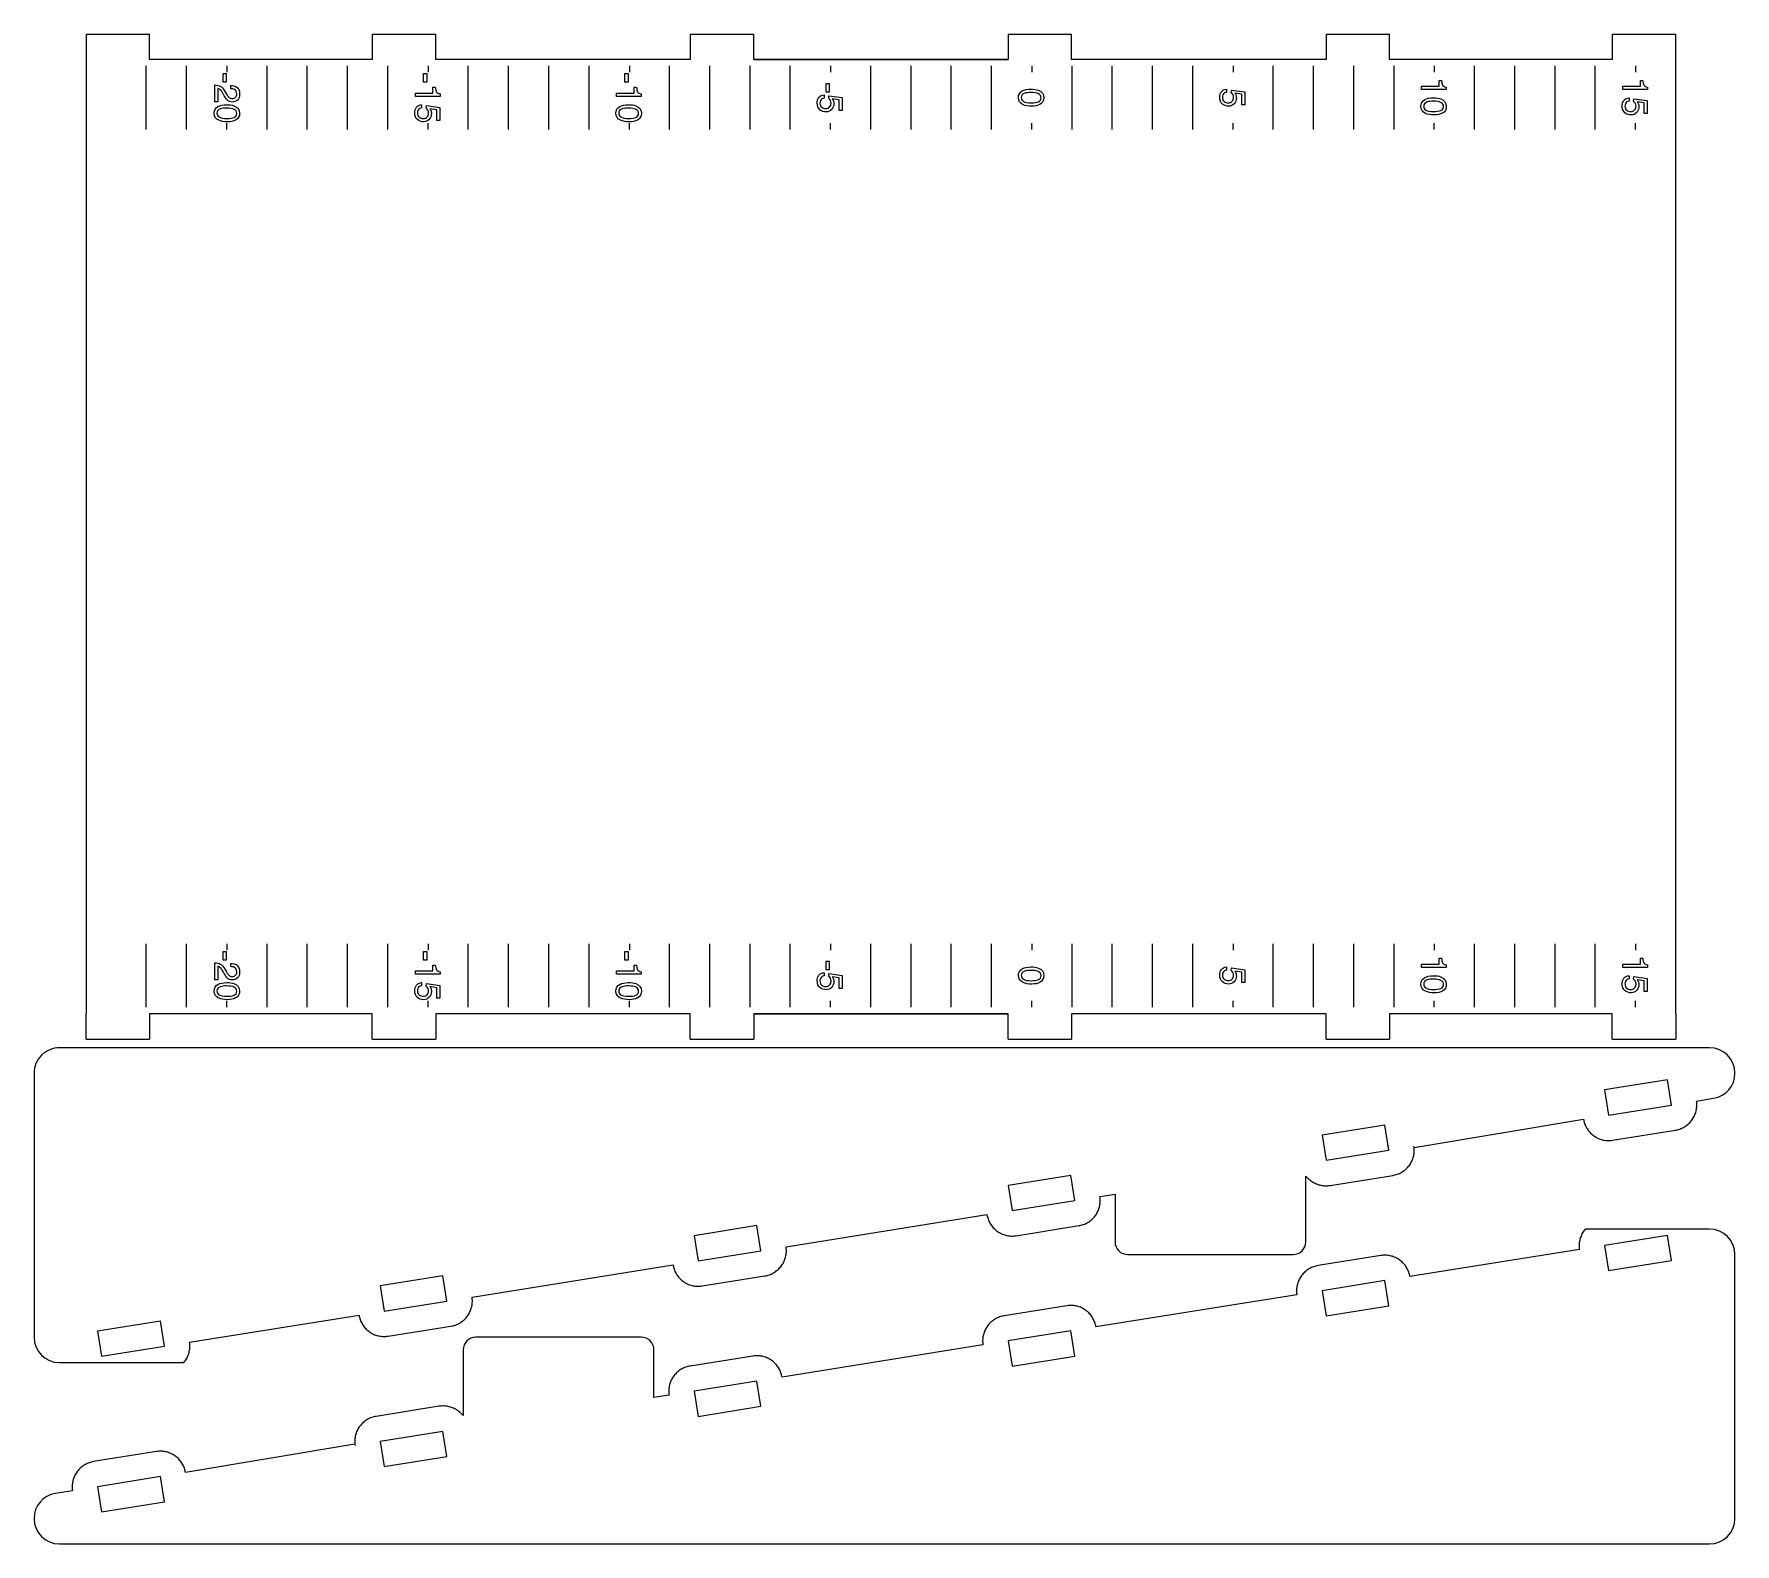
# Model space of a CAD drawing. Header units: millimetres. Extents: x 2 to 269, y 7 to 244.
import ezdxf

# ---------------------------------------------------------------- set-up
doc = ezdxf.new("R2010")
doc.units = ezdxf.units.MM
doc.layers.add('cut', color=1, linetype='Continuous', true_color=0xff0000)
doc.layers.add('score', color=3, linetype='Continuous', true_color=0x00ff00)

# ---------------------------------------------------------------- blocks, each defined once
blk = doc.blocks.new('scale')
at = {"layer": 'score', "color": 2, "true_color": 0xffff00, "flags": 128}
for points in [[(5, 101.27), (-5, 101.27)], [(-5, 94.94), (-4, 94.94)], [(5, 94.94), (4, 94.94)], [(5, 88.61), (-5, 88.61)], [(5, 82.28), (-5, 82.28)], [(5, 75.95), (-5, 75.95)], [(5, 69.62), (-5, 69.62)], [(-5, 63.29), (-4, 63.29)], [(5, 63.29), (4, 63.29)], [(5, 56.97), (-5, 56.97)], [(5, 50.64), (-5, 50.64)], [(5, 44.31), (-5, 44.31)], [(5, 37.98), (-5, 37.98)], [(-5, 31.65), (-4, 31.65)], [(5, 31.65), (4, 31.65)], [(5, 25.32), (-5, 25.32)], [(5, 18.99), (-5, 18.99)], [(5, 12.66), (-5, 12.66)], [(5, 6.33), (-5, 6.33)], [(-5, 0), (-4, 0)], [(5, 0), (4, 0)], [(5, -6.33), (-5, -6.33)], [(5, -12.66), (-5, -12.66)], [(5, -18.99), (-5, -18.99)], [(5, -25.32), (-5, -25.32)], [(-5, -31.65), (-4, -31.65)], [(5, -31.65), (4, -31.65)], [(5, -37.98), (-5, -37.98)], [(5, -44.31), (-5, -44.31)], [(5, -50.64), (-5, -50.64)], [(5, -56.97), (-5, -56.97)], [(-5, -63.29), (-4, -63.29)], [(5, -63.29), (4, -63.29)], [(5, -69.62), (-5, -69.62)], [(5, -75.95), (-5, -75.95)], [(5, -82.28), (-5, -82.28)], [(5, -88.61), (-5, -88.61)], [(-5, -94.94), (-4, -94.94)], [(5, -94.94), (4, -94.94)], [(5, -101.27), (-5, -101.27)], [(5, -107.6), (-5, -107.6)], [(5, -113.93), (-5, -113.93)], [(5, -120.26), (-5, -120.26)], [(-5, -126.59), (-4, -126.59)], [(5, -126.59), (4, -126.59)], [(5, -132.92), (-5, -132.92)], [(5, -139.25), (-5, -139.25)]]:
    blk.add_lwpolyline(points, dxfattribs=at)
at = {"layer": 'score', "color": 5, "true_color": 0x0000ff, "flags": 128}
for points in [[(-1.66, 96.83), (-1.28, 96.83), (-1.28, 92.94), (-1.8, 92.94), (-1.8, 95.7), (-2.72, 95.7), (-2.72, 96.08)], [(0.6, 94.65), (0.17, 94.68), (0.47, 96.78), (2.5, 96.78), (2.5, 96.3), (0.84, 96.3), (0.67, 95.22)], [(0.03, 93.94), (0.54, 93.94)], [(-1.66, 65.18), (-1.28, 65.18), (-1.28, 61.29), (-1.8, 61.29), (-1.8, 64.06), (-2.72, 64.06), (-2.72, 64.43)], [(-0.78, 31.36), (-1.2, 31.38), (-0.9, 33.48), (1.12, 33.48), (1.12, 33.01), (-0.54, 33.01), (-0.7, 31.92)], [(-1.34, 30.64), (-0.83, 30.64)], [(0.13, -31.94), (-0.3, -31.91), (0, -29.81), (2.02, -29.81), (2.02, -30.29), (0.37, -30.29), (0.2, -31.37)], [(-0.44, -32.65), (0.07, -32.65)], [(-0.58, -61.41), (-0.2, -61.41), (-0.2, -65.29), (-0.72, -65.29), (-0.72, -62.53), (-1.64, -62.53), (-1.64, -62.16)], [(-0.58, -93.06), (-0.2, -93.06), (-0.2, -96.94), (-0.72, -96.94), (-0.72, -94.18), (-1.64, -94.18), (-1.64, -93.81)], [(1.68, -95.23), (1.25, -95.21), (1.55, -93.11), (3.57, -93.11), (3.57, -93.58), (1.92, -93.58), (1.75, -94.67)], [(1.11, -95.95), (1.62, -95.95)], [(-1.45, -128.02), (0.68, -128.02), (0.68, -128.48), (-2, -128.48)], [(-1.4, -125.97), (-1.9, -125.97)], [(-1.08, -126.93), (-0.56, -126.63)], [(-0.31, -127.01), (-0.69, -127.21)]]:
    blk.add_lwpolyline(points, dxfattribs=at)
for points in [[(-0.88, -31.84), (-0.88, -32.35), (-2.24, -32.35), (-2.24, -31.84)], [(-2.43, -63.49), (-2.43, -63.99), (-3.8, -63.99), (-3.8, -63.49)], [(-2.43, -95.14), (-2.43, -95.64), (-3.8, -95.64), (-3.8, -95.14)], [(-2.43, -126.68), (-2.43, -127.18), (-3.8, -127.18), (-3.8, -126.68)]]:
    blk.add_lwpolyline(points, close=True, dxfattribs=at)
at = {"layer": 'score', "color": 5, "true_color": 0x0000ff}
for points in [[(-1.98, 96.25), (-1.84, 96.33), (-1.73, 96.52), (-1.66, 96.83)], [(-2.72, 96.08), (-2.36, 96.11), (-2.12, 96.17), (-1.98, 96.25)], [(0.44, 93.11), (0.2, 93.29), (0.06, 93.57), (0.03, 93.94)], [(0.54, 93.94), (0.57, 93.66), (0.7, 93.46), (0.93, 93.36)], [(0.91, 94.92), (0.79, 94.86), (0.68, 94.77), (0.6, 94.65)], [(0.67, 95.22), (0.76, 95.29), (0.85, 95.34), (0.93, 95.37)], [(1.34, 95.02), (1.17, 95.02), (1.03, 94.99), (0.91, 94.92)], [(0.93, 95.37), (1.07, 95.43), (1.24, 95.46), (1.43, 95.46)], [(1.94, 94.8), (1.77, 94.95), (1.57, 95.02), (1.34, 95.02)], [(1.43, 95.46), (1.79, 95.46), (2.09, 95.35), (2.34, 95.12)], [(2.19, 94.17), (2.19, 94.44), (2.1, 94.65), (1.94, 94.8)], [(1.98, 93.55), (2.12, 93.74), (2.19, 93.94), (2.19, 94.17)], [(2.34, 95.12), (2.59, 94.89), (2.72, 94.6), (2.72, 94.24)], [(2.72, 94.24), (2.72, 93.87), (2.6, 93.55), (2.37, 93.27)], [(1.28, 92.84), (0.97, 92.84), (0.69, 92.93), (0.44, 93.11)], [(0.93, 93.36), (1.05, 93.3), (1.18, 93.27), (1.33, 93.27)], [(2.37, 93.27), (2.15, 92.99), (1.78, 92.84), (1.28, 92.84)], [(1.33, 93.27), (1.62, 93.27), (1.84, 93.37), (1.98, 93.55)], [(-2.72, 64.43), (-2.36, 64.47), (-2.12, 64.52), (-1.98, 64.6)], [(-1.98, 64.6), (-1.84, 64.69), (-1.73, 64.88), (-1.66, 65.18)], [(0.03, 63.17), (0.03, 63.61), (0.08, 63.99), (0.2, 64.31)], [(0.2, 64.31), (0.41, 64.9), (0.8, 65.19), (1.36, 65.19)], [(0.76, 64.35), (0.62, 64.07), (0.56, 63.67), (0.56, 63.15)], [(1.39, 64.75), (1.1, 64.75), (0.89, 64.62), (0.76, 64.35)], [(1.36, 65.19), (1.86, 65.19), (2.23, 64.99), (2.45, 64.57)], [(2.02, 64.32), (1.92, 64.61), (1.7, 64.75), (1.39, 64.75)], [(2.19, 63.23), (2.19, 63.67), (2.13, 64.04), (2.02, 64.32)], [(2.45, 64.57), (2.63, 64.25), (2.72, 63.81), (2.72, 63.25)], [(0.31, 61.8), (0.12, 62.14), (0.03, 62.59), (0.03, 63.17)], [(1.36, 61.19), (0.89, 61.19), (0.54, 61.39), (0.31, 61.8)], [(0.56, 63.15), (0.56, 62.75), (0.6, 62.43), (0.68, 62.19)], [(0.68, 62.19), (0.82, 61.82), (1.04, 61.64), (1.35, 61.64)], [(1.35, 61.64), (1.61, 61.64), (1.81, 61.75), (1.96, 61.97)], [(2.48, 61.93), (2.25, 61.44), (1.88, 61.19), (1.36, 61.19)], [(1.96, 61.97), (2.11, 62.2), (2.19, 62.62), (2.19, 63.23)], [(2.72, 63.25), (2.72, 62.72), (2.64, 62.28), (2.48, 61.93)], [(-0.44, 32.08), (-0.3, 32.14), (-0.13, 32.17), (0.06, 32.17)], [(0.06, 32.17), (0.42, 32.17), (0.72, 32.05), (0.97, 31.82)], [(-0.93, 29.82), (-1.18, 30), (-1.31, 30.27), (-1.34, 30.64)], [(-0.09, 29.55), (-0.41, 29.55), (-0.69, 29.64), (-0.93, 29.82)], [(-0.83, 30.64), (-0.8, 30.36), (-0.67, 30.17), (-0.44, 30.06)], [(-0.47, 31.63), (-0.59, 31.56), (-0.69, 31.47), (-0.78, 31.36)], [(-0.7, 31.92), (-0.61, 31.99), (-0.53, 32.04), (-0.44, 32.08)], [(-0.03, 31.73), (-0.2, 31.73), (-0.35, 31.7), (-0.47, 31.63)], [(-0.44, 30.06), (-0.33, 30.01), (-0.19, 29.98), (-0.04, 29.98)], [(1, 29.97), (0.77, 29.69), (0.41, 29.55), (-0.09, 29.55)], [(-0.04, 29.98), (0.25, 29.98), (0.46, 30.07), (0.6, 30.26)], [(0.57, 31.5), (0.4, 31.65), (0.2, 31.73), (-0.03, 31.73)], [(0.81, 30.87), (0.81, 31.15), (0.73, 31.36), (0.57, 31.5)], [(0.6, 30.26), (0.74, 30.44), (0.81, 30.65), (0.81, 30.87)], [(0.97, 31.82), (1.22, 31.59), (1.34, 31.3), (1.34, 30.95)], [(1.34, 30.95), (1.34, 30.58), (1.23, 30.25), (1, 29.97)], [(-1.35, -0.13), (-1.35, 0.31), (-1.29, 0.69), (-1.17, 1.01)], [(-1.17, 1.01), (-0.96, 1.6), (-0.57, 1.9), (-0.01, 1.9)], [(-0.61, 1.05), (-0.75, 0.78), (-0.81, 0.38), (-0.81, -0.15)], [(0.02, 1.46), (-0.27, 1.46), (-0.48, 1.32), (-0.61, 1.05)], [(-0.01, 1.9), (0.49, 1.9), (0.86, 1.69), (1.08, 1.28)], [(0.65, 1.03), (0.54, 1.32), (0.33, 1.46), (0.02, 1.46)], [(0.82, -0.06), (0.82, 0.38), (0.76, 0.74), (0.65, 1.03)], [(1.08, 1.28), (1.26, 0.95), (1.35, 0.51), (1.35, -0.04)], [(-1.06, -1.5), (-1.25, -1.16), (-1.35, -0.7), (-1.35, -0.13)], [(-0.01, -2.11), (-0.48, -2.11), (-0.83, -1.9), (-1.06, -1.5)], [(-0.81, -0.15), (-0.81, -0.55), (-0.77, -0.87), (-0.69, -1.11)], [(-0.69, -1.11), (-0.56, -1.48), (-0.33, -1.66), (-0.02, -1.66)], [(-0.02, -1.66), (0.24, -1.66), (0.44, -1.55), (0.59, -1.32)], [(1.11, -1.36), (0.88, -1.86), (0.51, -2.11), (-0.01, -2.11)], [(0.59, -1.32), (0.74, -1.1), (0.82, -0.68), (0.82, -0.06)], [(1.35, -0.04), (1.35, -0.57), (1.27, -1.01), (1.11, -1.36)], [(0.44, -31.67), (0.31, -31.73), (0.21, -31.82), (0.13, -31.94)], [(0.2, -31.37), (0.29, -31.3), (0.38, -31.25), (0.46, -31.22)], [(0.87, -31.57), (0.7, -31.57), (0.56, -31.6), (0.44, -31.67)], [(0.46, -31.22), (0.6, -31.16), (0.77, -31.13), (0.96, -31.13)], [(1.47, -31.79), (1.3, -31.64), (1.1, -31.57), (0.87, -31.57)], [(0.96, -31.13), (1.32, -31.13), (1.62, -31.24), (1.87, -31.47)], [(1.72, -32.42), (1.72, -32.15), (1.63, -31.94), (1.47, -31.79)], [(1.87, -31.47), (2.12, -31.7), (2.24, -31.99), (2.24, -32.35)], [(-0.03, -33.48), (-0.27, -33.3), (-0.41, -33.02), (-0.44, -32.65)], [(0.81, -33.75), (0.5, -33.75), (0.21, -33.66), (-0.03, -33.48)], [(0.07, -32.65), (0.1, -32.93), (0.23, -33.13), (0.46, -33.23)], [(0.46, -33.23), (0.57, -33.29), (0.71, -33.32), (0.86, -33.32)], [(1.9, -33.32), (1.68, -33.6), (1.31, -33.75), (0.81, -33.75)], [(0.86, -33.32), (1.15, -33.32), (1.37, -33.22), (1.51, -33.04)], [(1.51, -33.04), (1.65, -32.85), (1.72, -32.65), (1.72, -32.42)], [(2.24, -32.35), (2.24, -32.72), (2.13, -33.04), (1.9, -33.32)], [(-0.9, -61.99), (-0.76, -61.9), (-0.65, -61.71), (-0.58, -61.41)], [(1.28, -62.28), (1.49, -61.69), (1.88, -61.4), (2.44, -61.4)], [(2.44, -61.4), (2.94, -61.4), (3.31, -61.6), (3.53, -62.02)], [(-1.64, -62.16), (-1.28, -62.12), (-1.04, -62.07), (-0.9, -61.99)], [(1.11, -63.42), (1.11, -62.98), (1.16, -62.6), (1.28, -62.28)], [(1.39, -64.79), (1.2, -64.45), (1.11, -64), (1.11, -63.42)], [(1.84, -62.24), (1.7, -62.52), (1.64, -62.92), (1.64, -63.44)], [(1.64, -63.44), (1.64, -63.84), (1.68, -64.16), (1.76, -64.4)], [(2.47, -61.84), (2.18, -61.84), (1.97, -61.97), (1.84, -62.24)], [(3.1, -62.27), (2.99, -61.98), (2.78, -61.84), (2.47, -61.84)], [(3.04, -64.62), (3.19, -64.39), (3.27, -63.97), (3.27, -63.36)], [(3.27, -63.36), (3.27, -62.92), (3.21, -62.55), (3.1, -62.27)], [(3.53, -62.02), (3.71, -62.34), (3.8, -62.78), (3.8, -63.34)], [(3.8, -63.34), (3.8, -63.87), (3.72, -64.31), (3.56, -64.66)], [(2.44, -65.4), (1.97, -65.4), (1.62, -65.2), (1.39, -64.79)], [(1.76, -64.4), (1.89, -64.77), (2.12, -64.95), (2.43, -64.95)], [(2.43, -64.95), (2.69, -64.95), (2.89, -64.84), (3.04, -64.62)], [(3.56, -64.66), (3.33, -65.15), (2.96, -65.4), (2.44, -65.4)], [(-0.9, -93.63), (-0.76, -93.55), (-0.65, -93.36), (-0.58, -93.06)], [(-1.64, -93.81), (-1.28, -93.77), (-1.04, -93.71), (-0.9, -93.63)], [(1.52, -96.77), (1.28, -96.59), (1.14, -96.32), (1.11, -95.95)], [(1.62, -95.95), (1.65, -96.23), (1.78, -96.42), (2.01, -96.53)], [(1.99, -94.96), (1.87, -95.03), (1.76, -95.12), (1.68, -95.23)], [(1.75, -94.67), (1.84, -94.6), (1.93, -94.55), (2.01, -94.51)], [(2.42, -94.86), (2.25, -94.86), (2.11, -94.89), (1.99, -94.96)], [(2.01, -94.51), (2.15, -94.45), (2.32, -94.42), (2.51, -94.42)], [(3.02, -95.09), (2.85, -94.94), (2.65, -94.86), (2.42, -94.86)], [(2.51, -94.42), (2.87, -94.42), (3.17, -94.54), (3.42, -94.77)], [(3.27, -95.72), (3.27, -95.44), (3.18, -95.23), (3.02, -95.09)], [(3.06, -96.33), (3.2, -96.15), (3.27, -95.94), (3.27, -95.72)], [(3.42, -94.77), (3.67, -95), (3.8, -95.29), (3.8, -95.64)], [(3.8, -95.64), (3.8, -96.01), (3.68, -96.34), (3.45, -96.62)], [(2.36, -97.04), (2.05, -97.04), (1.76, -96.95), (1.52, -96.77)], [(2.01, -96.53), (2.13, -96.58), (2.26, -96.61), (2.41, -96.61)], [(3.45, -96.62), (3.23, -96.9), (2.86, -97.04), (2.36, -97.04)], [(2.41, -96.61), (2.7, -96.61), (2.92, -96.52), (3.06, -96.33)], [(-1.9, -125.97), (-1.9, -125.63), (-1.83, -125.35), (-1.71, -125.14)], [(-1.71, -125.14), (-1.5, -124.76), (-1.13, -124.57), (-0.59, -124.57)], [(-1.29, -125.4), (-1.36, -125.54), (-1.39, -125.72), (-1.4, -125.97)], [(-0.59, -125.02), (-0.93, -125.02), (-1.16, -125.15), (-1.29, -125.4)], [(-0.59, -124.57), (-0.14, -124.57), (0.18, -124.69), (0.39, -124.93)], [(-0.05, -125.22), (-0.18, -125.09), (-0.36, -125.02), (-0.59, -125.02)], [(0.16, -125.76), (0.16, -125.53), (0.09, -125.35), (-0.05, -125.22)], [(0.39, -124.93), (0.6, -125.17), (0.7, -125.44), (0.7, -125.74)], [(1.11, -126.61), (1.11, -126.17), (1.16, -125.79), (1.28, -125.47)], [(1.28, -125.47), (1.49, -124.88), (1.88, -124.58), (2.44, -124.58)], [(1.84, -125.43), (1.7, -125.7), (1.64, -126.1), (1.64, -126.63)], [(2.47, -125.02), (2.18, -125.02), (1.97, -125.16), (1.84, -125.43)], [(2.44, -124.58), (2.94, -124.58), (3.31, -124.79), (3.53, -125.21)], [(3.1, -125.45), (2.99, -125.17), (2.78, -125.02), (2.47, -125.02)], [(3.27, -126.55), (3.27, -126.1), (3.21, -125.74), (3.1, -125.45)], [(3.53, -125.21), (3.71, -125.53), (3.8, -125.97), (3.8, -126.53)], [(-2, -128.48), (-1.98, -128.15), (-1.91, -127.85), (-1.79, -127.61)], [(-1.79, -127.61), (-1.67, -127.36), (-1.43, -127.13), (-1.08, -126.93)], [(-1.11, -127.49), (-1.29, -127.65), (-1.4, -127.83), (-1.45, -128.02)], [(-0.69, -127.21), (-0.86, -127.31), (-1, -127.4), (-1.11, -127.49)], [(-0.56, -126.63), (-0.32, -126.49), (-0.16, -126.37), (-0.07, -126.28)], [(0.37, -126.54), (0.24, -126.67), (0.02, -126.82), (-0.31, -127.01)], [(-0.07, -126.28), (0.08, -126.13), (0.16, -125.95), (0.16, -125.76)], [(0.7, -125.74), (0.7, -126.05), (0.59, -126.32), (0.37, -126.54)], [(1.39, -127.98), (1.2, -127.64), (1.11, -127.18), (1.11, -126.61)], [(2.44, -128.59), (1.97, -128.59), (1.62, -128.39), (1.39, -127.98)], [(1.64, -126.63), (1.64, -127.03), (1.68, -127.35), (1.76, -127.59)], [(1.76, -127.59), (1.89, -127.96), (2.12, -128.14), (2.43, -128.14)], [(2.43, -128.14), (2.69, -128.14), (2.89, -128.03), (3.04, -127.8)], [(3.56, -127.84), (3.33, -128.34), (2.96, -128.59), (2.44, -128.59)], [(3.04, -127.8), (3.19, -127.58), (3.27, -127.16), (3.27, -126.55)], [(3.8, -126.53), (3.8, -127.06), (3.72, -127.5), (3.56, -127.84)]]:
    blk.add_open_spline(points, degree=3, dxfattribs=at)
blk = doc.blocks.new('side piece')
at = {"layer": 'cut', "color": 1, "true_color": 0xff0000}
for p, q in [((243.04, 53.55), (243.01, 53.38)), ((243.07, 53.73), (243.04, 53.55)), ((243.11, 53.9), (243.07, 53.73)), ((243.16, 54.08), (243.11, 53.9)), ((243.21, 54.25), (243.16, 54.08)), ((243.28, 54.41), (243.21, 54.25)), ((243.35, 54.58), (243.28, 54.41)), ((243.42, 54.74), (243.35, 54.58)), ((243.51, 54.9), (243.42, 54.74)), ((243.6, 55.05), (243.51, 54.9)), ((243.7, 55.2), (243.6, 55.05)), ((243.81, 55.34), (243.7, 55.2)), ((243.92, 55.48), (243.81, 55.34)), ((243.93, 55.5), (243.92, 55.48)), ((263.49, 55.5), (243.93, 55.5)), ((211.79, 51.34), (201.92, 49.76)), ((211.99, 51.36), (211.79, 51.34)), ((212.17, 51.38), (211.99, 51.36)), ((212.35, 51.39), (212.17, 51.38)), ((212.53, 51.39), (212.35, 51.39)), ((212.71, 51.38), (212.53, 51.39)), ((212.89, 51.36), (212.71, 51.38)), ((213.06, 51.34), (212.89, 51.36)), ((213.24, 51.3), (213.06, 51.34)), ((213.41, 51.26), (213.24, 51.3)), ((213.58, 51.22), (213.41, 51.26)), ((213.75, 51.16), (213.58, 51.22)), ((213.92, 51.1), (213.75, 51.16)), ((214.09, 51.03), (213.92, 51.1)), ((214.25, 50.95), (214.09, 51.03)), ((214.4, 50.86), (214.25, 50.95)), ((214.56, 50.77), (214.4, 50.86)), ((243.04, 52.29), (216.38, 48.02)), ((243, 53.2), (242.99, 53.02)), ((242.99, 53.02), (242.99, 52.84)), ((242.99, 52.84), (242.99, 52.66)), ((242.99, 52.66), (243.01, 52.48)), ((243.01, 53.38), (243, 53.2)), ((243.01, 52.48), (243.04, 52.29)), ((267.49, 10), (267.49, 51.5)), ((199.37, 48.23), (199.27, 48.09)), ((199.48, 48.37), (199.37, 48.23)), ((199.6, 48.51), (199.48, 48.37)), ((199.72, 48.64), (199.6, 48.51)), ((199.85, 48.76), (199.72, 48.64)), ((199.99, 48.88), (199.85, 48.76)), ((200.13, 48.99), (199.99, 48.88)), ((200.27, 49.1), (200.13, 48.99)), ((200.42, 49.19), (200.27, 49.1)), ((200.58, 49.29), (200.42, 49.19)), ((200.73, 49.37), (200.58, 49.29)), ((200.89, 49.45), (200.73, 49.37)), ((201.06, 49.52), (200.89, 49.45)), ((201.23, 49.58), (201.06, 49.52)), ((201.4, 49.64), (201.23, 49.58)), ((201.57, 49.69), (201.4, 49.64)), ((201.74, 49.73), (201.57, 49.69)), ((201.92, 49.76), (201.74, 49.73)), ((214.71, 50.67), (214.56, 50.77)), ((214.85, 50.57), (214.71, 50.67)), ((214.99, 50.46), (214.85, 50.57)), ((215.13, 50.34), (214.99, 50.46)), ((215.26, 50.21), (215.13, 50.34)), ((215.38, 50.09), (215.26, 50.21)), ((215.5, 49.95), (215.38, 50.09)), ((215.61, 49.81), (215.5, 49.95)), ((215.71, 49.67), (215.61, 49.81)), ((215.81, 49.52), (215.71, 49.67)), ((215.9, 49.36), (215.81, 49.52)), ((215.99, 49.21), (215.9, 49.36)), ((216.07, 49.04), (215.99, 49.21)), ((216.14, 48.88), (216.07, 49.04)), ((216.2, 48.71), (216.14, 48.88)), ((216.26, 48.54), (216.2, 48.71)), ((216.3, 48.37), (216.26, 48.54)), ((216.34, 48.2), (216.3, 48.37)), ((216.38, 48.02), (216.34, 48.2)), ((198.56, 46.09), (198.55, 45.91)), ((198.55, 45.91), (198.55, 45.73)), ((198.55, 45.73), (198.56, 45.55)), ((198.58, 46.27), (198.56, 46.09)), ((198.56, 45.55), (198.57, 45.38)), ((198.6, 46.45), (198.58, 46.27)), ((198.63, 46.62), (198.6, 46.45)), ((198.67, 46.8), (198.63, 46.62)), ((198.72, 46.97), (198.67, 46.8)), ((198.78, 47.14), (198.72, 46.97)), ((198.84, 47.3), (198.78, 47.14)), ((198.91, 47.47), (198.84, 47.3)), ((198.99, 47.63), (198.91, 47.47)), ((199.08, 47.79), (198.99, 47.63)), ((199.17, 47.94), (199.08, 47.79)), ((199.27, 48.09), (199.17, 47.94)), ((162.42, 43.44), (152.55, 41.86)), ((162.62, 43.47), (162.42, 43.44)), ((162.8, 43.48), (162.62, 43.47)), ((162.98, 43.49), (162.8, 43.48)), ((163.16, 43.49), (162.98, 43.49)), ((163.33, 43.48), (163.16, 43.49)), ((163.51, 43.46), (163.33, 43.48)), ((163.69, 43.44), (163.51, 43.46)), ((163.87, 43.41), (163.69, 43.44)), ((164.04, 43.36), (163.87, 43.41)), ((164.21, 43.32), (164.04, 43.36)), ((164.38, 43.26), (164.21, 43.32)), ((164.55, 43.2), (164.38, 43.26)), ((164.71, 43.13), (164.55, 43.2)), ((164.88, 43.05), (164.71, 43.13)), ((165.03, 42.96), (164.88, 43.05)), ((165.19, 42.87), (165.03, 42.96)), ((165.34, 42.77), (165.19, 42.87)), ((198.6, 45.18), (167, 40.12)), ((198.57, 45.38), (198.6, 45.18)), ((149.89, 40.19), (149.8, 40.04)), ((150, 40.34), (149.89, 40.19)), ((150.11, 40.48), (150, 40.34)), ((150.23, 40.61), (150.11, 40.48)), ((150.35, 40.74), (150.23, 40.61)), ((150.48, 40.86), (150.35, 40.74)), ((150.62, 40.98), (150.48, 40.86)), ((150.76, 41.09), (150.62, 40.98)), ((150.9, 41.2), (150.76, 41.09)), ((151.05, 41.3), (150.9, 41.2)), ((151.2, 41.39), (151.05, 41.3)), ((151.36, 41.47), (151.2, 41.39)), ((151.52, 41.55), (151.36, 41.47)), ((151.69, 41.62), (151.52, 41.55)), ((151.85, 41.68), (151.69, 41.62)), ((152.02, 41.74), (151.85, 41.68)), ((152.2, 41.79), (152.02, 41.74)), ((152.37, 41.83), (152.2, 41.79)), ((152.55, 41.86), (152.37, 41.83)), ((165.48, 42.67), (165.34, 42.77)), ((165.62, 42.56), (165.48, 42.67)), ((165.75, 42.44), (165.62, 42.56)), ((165.88, 42.32), (165.75, 42.44)), ((166.01, 42.19), (165.88, 42.32)), ((166.12, 42.05), (166.01, 42.19)), ((166.24, 41.91), (166.12, 42.05)), ((166.34, 41.77), (166.24, 41.91)), ((166.44, 41.62), (166.34, 41.77)), ((166.53, 41.46), (166.44, 41.62)), ((166.62, 41.31), (166.53, 41.46)), ((166.69, 41.15), (166.62, 41.31)), ((166.76, 40.98), (166.69, 41.15)), ((166.83, 40.81), (166.76, 40.98)), ((166.88, 40.64), (166.83, 40.81)), ((166.93, 40.47), (166.88, 40.64)), ((166.97, 40.3), (166.93, 40.47)), ((167, 40.12), (166.97, 40.3)), ((95.49, 38.5), (69.49, 38.5)), ((149.19, 38.19), (149.18, 38.01)), ((149.18, 38.01), (149.18, 37.83)), ((149.18, 37.83), (149.19, 37.65)), ((149.21, 38.37), (149.19, 38.19)), ((149.19, 37.65), (149.2, 37.48)), ((149.2, 37.48), (149.23, 37.28)), ((149.23, 38.55), (149.21, 38.37)), ((149.26, 38.72), (149.23, 38.55)), ((149.3, 38.9), (149.26, 38.72)), ((149.35, 39.07), (149.3, 38.9)), ((149.41, 39.24), (149.35, 39.07)), ((149.47, 39.41), (149.41, 39.24)), ((149.54, 39.57), (149.47, 39.41)), ((149.62, 39.73), (149.54, 39.57)), ((149.7, 39.89), (149.62, 39.73)), ((149.8, 40.04), (149.7, 39.89)), ((67.49, 36.5), (67.49, 26.18)), ((97.49, 29), (97.49, 36.5)), ((113.05, 35.54), (103.17, 33.96)), ((113.25, 35.57), (113.05, 35.54)), ((113.43, 35.58), (113.25, 35.57)), ((113.61, 35.59), (113.43, 35.58)), ((113.78, 35.59), (113.61, 35.59)), ((113.96, 35.58), (113.78, 35.59)), ((114.14, 35.56), (113.96, 35.58)), ((114.32, 35.54), (114.14, 35.56)), ((114.49, 35.51), (114.32, 35.54)), ((114.67, 35.47), (114.49, 35.51)), ((114.84, 35.42), (114.67, 35.47)), ((115.01, 35.36), (114.84, 35.42)), ((115.18, 35.3), (115.01, 35.36)), ((115.34, 35.23), (115.18, 35.3)), ((115.5, 35.15), (115.34, 35.23)), ((115.66, 35.06), (115.5, 35.15)), ((115.81, 34.97), (115.66, 35.06)), ((115.96, 34.87), (115.81, 34.97)), ((116.11, 34.77), (115.96, 34.87)), ((149.23, 37.28), (117.63, 32.22)), ((100.42, 32.14), (100.33, 31.99)), ((100.52, 32.29), (100.42, 32.14)), ((100.63, 32.44), (100.52, 32.29)), ((100.74, 32.58), (100.63, 32.44)), ((100.86, 32.71), (100.74, 32.58)), ((100.98, 32.84), (100.86, 32.71)), ((101.11, 32.96), (100.98, 32.84)), ((101.24, 33.08), (101.11, 32.96)), ((101.38, 33.19), (101.24, 33.08)), ((101.53, 33.3), (101.38, 33.19)), ((101.68, 33.4), (101.53, 33.3)), ((101.83, 33.49), (101.68, 33.4)), ((101.99, 33.57), (101.83, 33.49)), ((102.15, 33.65), (101.99, 33.57)), ((102.31, 33.72), (102.15, 33.65)), ((102.48, 33.78), (102.31, 33.72)), ((102.65, 33.84), (102.48, 33.78)), ((102.82, 33.89), (102.65, 33.84)), ((103, 33.93), (102.82, 33.89)), ((103.17, 33.96), (103, 33.93)), ((116.25, 34.66), (116.11, 34.77)), ((116.38, 34.54), (116.25, 34.66)), ((116.51, 34.42), (116.38, 34.54)), ((116.64, 34.29), (116.51, 34.42)), ((116.75, 34.15), (116.64, 34.29)), ((116.86, 34.01), (116.75, 34.15)), ((116.97, 33.87), (116.86, 34.01)), ((117.07, 33.72), (116.97, 33.87)), ((117.16, 33.56), (117.07, 33.72)), ((117.24, 33.41), (117.16, 33.56)), ((117.32, 33.25), (117.24, 33.41)), ((117.39, 33.08), (117.32, 33.25)), ((117.46, 32.91), (117.39, 33.08)), ((117.51, 32.74), (117.46, 32.91)), ((117.56, 32.57), (117.51, 32.74)), ((117.6, 32.4), (117.56, 32.57)), ((117.63, 32.22), (117.6, 32.4)), ((99.82, 30.29), (99.81, 30.11)), ((99.81, 30.11), (99.81, 29.93)), ((99.81, 29.93), (99.81, 29.75)), ((99.81, 29.75), (99.83, 29.58)), ((99.83, 30.47), (99.82, 30.29)), ((99.86, 30.65), (99.83, 30.47)), ((99.83, 29.58), (99.86, 29.38)), ((99.89, 30.82), (99.86, 30.65)), ((99.93, 31), (99.89, 30.82)), ((99.98, 31.17), (99.93, 31)), ((100.03, 31.34), (99.98, 31.17)), ((100.1, 31.51), (100.03, 31.34)), ((100.17, 31.67), (100.1, 31.51)), ((100.25, 31.83), (100.17, 31.67)), ((100.33, 31.99), (100.25, 31.83)), ((63.68, 27.64), (53.8, 26.06)), ((63.88, 27.67), (63.68, 27.64)), ((64.05, 27.68), (63.88, 27.67)), ((64.23, 27.69), (64.05, 27.68)), ((64.41, 27.69), (64.23, 27.69)), ((64.59, 27.68), (64.41, 27.69)), ((64.77, 27.66), (64.59, 27.68)), ((64.95, 27.64), (64.77, 27.66)), ((65.12, 27.61), (64.95, 27.64)), ((65.3, 27.57), (65.12, 27.61)), ((65.47, 27.52), (65.3, 27.57)), ((65.64, 27.46), (65.47, 27.52)), ((65.81, 27.4), (65.64, 27.46)), ((65.97, 27.33), (65.81, 27.4)), ((66.13, 27.25), (65.97, 27.33)), ((66.29, 27.17), (66.13, 27.25)), ((66.44, 27.07), (66.29, 27.17)), ((66.59, 26.97), (66.44, 27.07)), ((66.74, 26.87), (66.59, 26.97)), ((66.88, 26.76), (66.74, 26.87)), ((67.01, 26.64), (66.88, 26.76)), ((99.86, 29.38), (97.49, 29)), ((50.96, 24.09), (50.87, 23.93)), ((51.05, 24.24), (50.96, 24.09)), ((51.15, 24.39), (51.05, 24.24)), ((51.26, 24.54), (51.15, 24.39)), ((51.37, 24.68), (51.26, 24.54)), ((51.48, 24.81), (51.37, 24.68)), ((51.61, 24.94), (51.48, 24.81)), ((51.74, 25.06), (51.61, 24.94)), ((51.87, 25.18), (51.74, 25.06)), ((52.01, 25.29), (51.87, 25.18)), ((52.16, 25.4), (52.01, 25.29)), ((52.31, 25.5), (52.16, 25.4)), ((52.46, 25.59), (52.31, 25.5)), ((52.62, 25.67), (52.46, 25.59)), ((52.78, 25.75), (52.62, 25.67)), ((52.94, 25.82), (52.78, 25.75)), ((53.11, 25.88), (52.94, 25.82)), ((53.28, 25.94), (53.11, 25.88)), ((53.45, 25.99), (53.28, 25.94)), ((53.63, 26.03), (53.45, 25.99)), ((53.8, 26.06), (53.63, 26.03)), ((67.49, 26.18), (67.01, 26.64)), ((50.46, 21.68), (23.82, 17.21)), ((50.46, 22.57), (50.44, 22.39)), ((50.44, 22.39), (50.44, 22.21)), ((50.44, 22.21), (50.44, 22.03)), ((50.44, 22.03), (50.44, 21.85)), ((50.44, 21.85), (50.46, 21.68)), ((50.49, 22.75), (50.46, 22.57)), ((50.46, 21.68), (50.49, 21.48)), ((50.52, 22.92), (50.49, 22.75)), ((50.56, 23.1), (50.52, 22.92)), ((50.61, 23.27), (50.56, 23.1)), ((50.66, 23.44), (50.61, 23.27)), ((50.73, 23.61), (50.66, 23.44)), ((50.8, 23.77), (50.73, 23.61)), ((50.87, 23.93), (50.8, 23.77)), ((8.68, 18.77), (8.51, 18.71)), ((8.85, 18.83), (8.68, 18.77)), ((9.02, 18.88), (8.85, 18.83)), ((9.19, 18.92), (9.02, 18.88)), ((9.37, 18.95), (9.19, 18.92)), ((19.24, 20.53), (9.37, 18.95)), ((19.44, 20.56), (19.24, 20.53)), ((19.62, 20.57), (19.44, 20.56)), ((19.8, 20.58), (19.62, 20.57)), ((19.98, 20.58), (19.8, 20.58)), ((20.16, 20.57), (19.98, 20.58)), ((20.33, 20.55), (20.16, 20.57)), ((20.51, 20.53), (20.33, 20.55)), ((20.69, 20.5), (20.51, 20.53)), ((20.86, 20.46), (20.69, 20.5)), ((21.03, 20.41), (20.86, 20.46)), ((21.2, 20.35), (21.03, 20.41)), ((21.37, 20.29), (21.2, 20.35)), ((21.54, 20.22), (21.37, 20.29)), ((21.7, 20.14), (21.54, 20.22)), ((21.85, 20.06), (21.7, 20.14)), ((22.01, 19.96), (21.85, 20.06)), ((22.16, 19.87), (22.01, 19.96)), ((22.3, 19.76), (22.16, 19.87)), ((22.44, 19.65), (22.3, 19.76)), ((22.58, 19.53), (22.44, 19.65)), ((22.7, 19.41), (22.58, 19.53)), ((22.83, 19.28), (22.7, 19.41)), ((22.95, 19.14), (22.83, 19.28)), ((23.06, 19), (22.95, 19.14)), ((23.16, 18.86), (23.06, 19)), ((23.26, 18.71), (23.16, 18.86)), ((6.17, 16.16), (6.12, 15.99)), ((6.23, 16.33), (6.17, 16.16)), ((6.29, 16.5), (6.23, 16.33)), ((6.36, 16.66), (6.29, 16.5)), ((6.44, 16.82), (6.36, 16.66)), ((6.52, 16.98), (6.44, 16.82)), ((6.62, 17.13), (6.52, 16.98)), ((6.71, 17.28), (6.62, 17.13)), ((6.82, 17.43), (6.71, 17.28)), ((6.93, 17.57), (6.82, 17.43)), ((7.05, 17.7), (6.93, 17.57)), ((7.17, 17.83), (7.05, 17.7)), ((7.3, 17.95), (7.17, 17.83)), ((7.44, 18.07), (7.3, 17.95)), ((7.58, 18.18), (7.44, 18.07)), ((7.72, 18.29), (7.58, 18.18)), ((7.87, 18.39), (7.72, 18.29)), ((8.02, 18.48), (7.87, 18.39)), ((8.18, 18.56), (8.02, 18.48)), ((8.34, 18.64), (8.18, 18.56)), ((8.51, 18.71), (8.34, 18.64)), ((23.35, 18.56), (23.26, 18.71)), ((23.44, 18.4), (23.35, 18.56)), ((23.52, 18.24), (23.44, 18.4)), ((23.59, 18.07), (23.52, 18.24)), ((23.65, 17.9), (23.59, 18.07)), ((23.7, 17.73), (23.65, 17.9)), ((23.75, 17.56), (23.7, 17.73)), ((23.79, 17.39), (23.75, 17.56)), ((23.82, 17.21), (23.79, 17.39)), ((6.05, 14.37), (3.37, 13.94)), ((6.01, 15.28), (6, 15.1)), ((6, 15.1), (6, 14.92)), ((6, 14.92), (6.01, 14.75)), ((6.03, 15.46), (6.01, 15.28)), ((6.01, 14.75), (6.02, 14.57)), ((6.02, 14.57), (6.05, 14.37)), ((6.05, 15.64), (6.03, 15.46)), ((6.08, 15.81), (6.05, 15.64)), ((6.12, 15.99), (6.08, 15.81)), ((0, 9.99), (0, 10)), ((4, 6), (263.49, 6))]:
    blk.add_line(p, q, dxfattribs=at)
at = {"layer": 'cut', "color": 1, "true_color": 0xff0000, "flags": 128}
for points in [[(257.49, 50.55), (256.86, 54.5), (246.99, 52.92), (247.62, 48.97)], [(213.06, 43.44), (212.43, 47.39), (202.55, 45.81), (203.18, 41.86)], [(163.69, 35.54), (163.05, 39.49), (153.18, 37.91), (153.81, 33.96)], [(114.31, 27.64), (113.68, 31.59), (103.81, 30.01), (104.44, 26.06)], [(64.94, 19.74), (64.31, 23.69), (54.43, 22.11), (55.07, 18.16)], [(20.51, 12.63), (19.87, 16.58), (10, 15), (10.63, 11.05)]]:
    blk.add_lwpolyline(points, close=True, dxfattribs=at)
at = {"layer": 'cut', "color": 1, "true_color": 0xff0000}
for centre, radius, start, end in [((263.49, 51.5), 4, 0, 90), ((69.49, 36.5), 2, 90, 180), ((95.49, 36.5), 2, 0, 90), ((4, 9.99), 4, 99.0903, 180), ((4, 10), 4, 180, 270), ((263.49, 10), 4, 270, 0)]:
    blk.add_arc(centre, radius, start, end, dxfattribs=at)

msp = doc.modelspace()

# ---------------------------------------------------------------- linework, layer by layer
at = {"layer": 'cut', "color": 1, "true_color": 0xff0000}
for p, q in [((10, 244), (10, 240)), ((10, 244), (20, 244)), ((20, 240), (20, 244)), ((55, 244), (55, 240)), ((55, 244), (65, 244)), ((65, 240), (65, 244)), ((105, 244), (105, 240)), ((105, 244), (115, 244)), ((115, 240), (115, 244)), ((155, 244), (155, 240)), ((155, 244), (165, 244)), ((165, 240), (165, 244)), ((205, 244), (205, 240)), ((205, 244), (215, 244)), ((215, 240), (215, 244)), ((250, 244), (250, 240)), ((250, 244), (260, 244)), ((260, 240), (260, 244)), ((10, 240), (10, 90)), ((55, 240), (20, 240)), ((105, 240), (65, 240)), ((155, 240), (115, 240)), ((115, 240), (155, 240)), ((205, 240), (165, 240)), ((250, 240), (215, 240)), ((260, 90), (260, 240)), ((10, 86), (10, 90)), ((55, 90), (20, 90)), ((20, 90), (20, 86)), ((55, 86), (55, 90)), ((105, 90), (65, 90)), ((65, 90), (65, 86)), ((105, 86), (105, 90)), ((155, 90), (115, 90)), ((115, 90), (115, 86)), ((115, 90), (155, 90)), ((155, 86), (155, 90)), ((205, 90), (165, 90)), ((165, 90), (165, 86)), ((205, 86), (205, 90)), ((250, 90), (215, 90)), ((215, 90), (215, 86)), ((250, 86), (250, 90)), ((260, 90), (260, 86)), ((10, 86), (20, 86)), ((55, 86), (65, 86)), ((105, 86), (115, 86)), ((155, 86), (165, 86)), ((205, 86), (215, 86)), ((250, 86), (260, 86))]:
    msp.add_line(p, q, dxfattribs=at)

# ---------------------------------------------------------------- block references
at = {"layer": 'cut', "color": 1, "true_color": 0xff0000, "rotation": 180}
msp.add_blockref('side piece', (269.31, 90.64), dxfattribs=at)
at = {"layer": 'cut', "color": 1, "true_color": 0xff0000}
msp.add_blockref('side piece', (1.82, 0.64), dxfattribs=at)
at = {"layer": 'score', "rotation": 270}
msp.add_blockref('scale', (158.73, 234), dxfattribs=at)
at = {"layer": 'score', "color": 5, "true_color": 0x0000ff, "rotation": 270}
msp.add_blockref('scale', (158.73, 96), dxfattribs=at)

doc.saveas('drawing.dxf')
